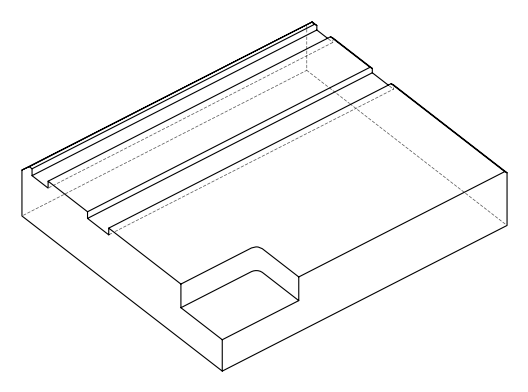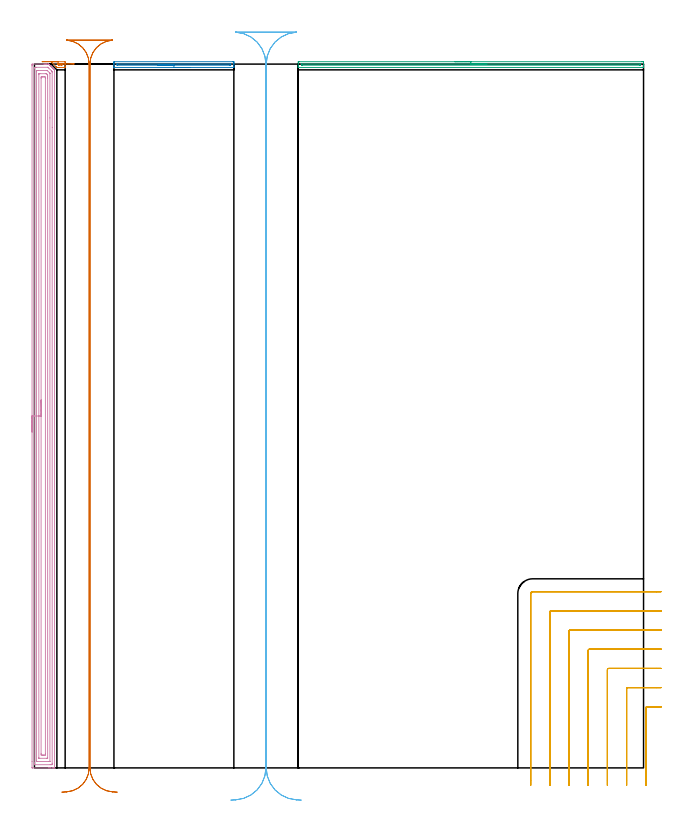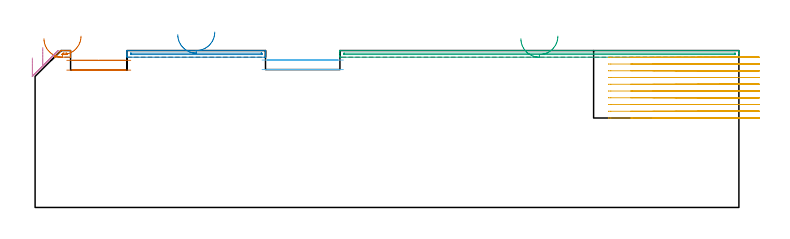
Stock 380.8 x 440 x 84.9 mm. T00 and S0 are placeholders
(PLAN: 7 operations, 3 tool changes, 51.6 min)
(1 AREA_MILL | FG_CHAMFER_SURFACE | UGT0205_001 | 0.26 min | 91 mm3)
(2 AREA_MILL_1 | FG_CHAMFER_SURFACE_1 | UGT0205_001 | 1.35 min | 521 mm3)
(3 AREA_MILL_2 | FG_CHAMFER_SURFACE_2 | UGT0205_001 | 3.61 min | 1410 mm3)
(4 AREA_MILL_3 | FG_CHAMFER_SURFACE_3 | UGT0205_001 | 17.89 min | 43092 mm3)
(5 MILL_CORNER_NOTCH_RECTANGULAR | CORNER_NOTCH_RECTANGULAR | NXT0201_012 | Follow Part, ap 4, ae 75% | 20.2 min | 338468 mm3)
(6 MILL_RECTANGULAR_SLOT | SLOT_RECTANGULAR | UGT0201_019 | Follow Part, ap 10, ae 75% | 4.21 min | 182196 mm3)
(7 MILL_RECTANGULAR_SLOT_1 | SLOT_RECTANGULAR_1 | UGT0201_018 | Follow Part, ap 7.5, ae 75% | 4.05 min | 142243 mm3)
(TOOL UGT0205_001 | Chamfer Mill 20 x 3 x 45 deg. | D20 FL50 Z2)
(TOOL NXT0201_012 | ENDMILL 16mm [2P460-1600-NA 1630] | D16 FL38 Z6)
(TOOL UGT0201_019 | End mill 40 mm | D40 FL63 Z6)
(TOOL UGT0201_018 | End mill 30 mm | D30 FL50 Z4)
(OP 1 AREA_MILL)
G17 G21 G94 G90
T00 M6
G54
G17 G0 G90 X4.8 Y441.5 S1061 M3
G43 Z94.9 H0
Z91.3
G94 G1 X4.838 Z90.428 F250.
X4.952 Z89.563
X5.141 Z88.712
X5.403 Z87.88
X5.737 Z87.074
X6.14 Z86.3
X6.608 Z85.564
X7.14 Z84.872
X7.729 Z84.229
X8.372 Z83.64
X9.064 Z83.108
X9.8 Z82.64
X10.574 Z82.237
X11.38 Z81.903
X12.212 Z81.641
X13.063 Z81.452
X13.928 Z81.338
X14.8 Z81.3
X18.762
X18.967 Y441.497 Z81.303
X19.19 Y441.493 Z81.307
X19.2 Y441.03 Z81.77
Y438.375 Z84.425
X19.19 Y437.907 Z84.893
X18.762 Y437.9 Z84.9
X15.24
X14.359
X14.006 Y437.898 Z84.882
X13.852 Y438.045 Z84.749
X13.607 Y438.292 Z84.505
X13.525 Y438.375 Z84.424
X10.764 Y441.136 Z81.664
X10.544 Y441.356 Z81.442
X10.439 Y441.466 Z81.33
X10.416 Y441.494 Z81.302
X10.533 Y441.5 Z81.3
X10.544
X14.8
X14.805 Y440.084 Z82.716
X15.185 Y440.086 Z82.714
X15.24
X17.001 Y440.085 Z82.715
X17.059 Y440.084 Z82.716
X17.173 Y440.079 Z82.721
X17.191 Y440.042 Z82.758
X17.195 Y440.026 Z82.774
X17.199 Y439.943 Z82.857
X17.196 Y439.6 Z83.2
X17.193 Y439.501 Z83.299
X17.184 Y439.321 Z83.479
X17.001 Y439.316 Z83.484
X16.945 Y439.315 Z83.485
X15.24
X15.183 Y439.316 Z83.484
X15.18 Y439.318 Z83.482
X14.36 Y439.996 Z82.804
X14.307 Y440.045 Z82.755
X14.3 Y440.054 Z82.746
X14.285 Y440.074 Z82.726
X14.36 Y440.081 Z82.72
X14.418 Y440.083 Z82.717
X14.805 Y440.084 Z82.716
X15.677 Y440.087 Z82.751
X16.542 Y440.09 Z82.862
X17.394 Y440.093 Z83.047
X18.227 Y440.096 Z83.307
X19.034 Y440.099 Z83.638
X19.809 Y440.102 Z84.038
X20.547 Y440.104 Z84.504
X21.241 Y440.107 Z85.033
X21.886 Y440.109 Z85.62
X22.478 Y440.111 Z86.261
X23.011 Y440.113 Z86.952
X23.482 Y440.114 Z87.686
X23.888 Y440.116 Z88.458
X24.224 Y440.117 Z89.263
X24.49 Y440.118 Z90.094
X24.681 Z90.945
X24.798 Y440.119 Z91.81
X24.839 Z92.681
G0 Z94.9
M5
M2
(OP 2 AREA_MILL_1)
G17 G21 G94 G90
T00 M6
G54
G17 G0 G90 X97.2 Y437.9 S1061 M3
G43 Z94.9 H0
G94 G1 X97.162 Z94.028 F250.
X97.048 Z93.163
X96.859 Z92.312
X96.597 Z91.48
X96.263 Z90.674
X95.86 Z89.9
X95.392 Z89.164
X94.86 Z88.472
X94.271 Z87.829
X93.628 Z87.239
X92.936 Z86.708
X92.2 Z86.24
X91.426 Z85.837
X90.62 Z85.503
X89.788 Z85.241
X88.936 Z85.052
X88.072 Z84.938
X87.2 Z84.9
X49.825
X49.71 Y437.906 Z84.892
X49.7 Y438.166 Z84.632
Y438.87 Z83.929
Y439.647 Z83.152
Y440.142 Z82.655
Y440.389 Z82.408
Y441.025 Z81.772
Y441.272 Z81.526
X49.702 Y441.491 Z81.305
X50.064 Y441.5 Z81.3
X124.13
X124.336 Y441.499 Z81.301
X124.698 Y441.491 Z81.305
X124.7 Y441.272 Z81.525
Y441.025 Z81.772
Y440.389 Z82.408
Y440.142 Z82.655
Y439.647 Z83.152
Y438.87 Z83.929
Y438.375 Z84.423
Y438.166 Z84.633
X124.69 Y437.906 Z84.892
X124.575 Y437.9 Z84.9
X87.2
Y439.314 Z83.486
X51.993
X51.832 Y439.316 Z83.484
X51.753 Y439.318 Z83.482
X51.719 Y439.321 Z83.479
X51.71 Y439.339 Z83.461
X51.705 Y439.417 Z83.383
X51.701 Y439.604 Z83.196
X51.702 Y439.872 Z82.928
X51.706 Y439.995 Z82.805
X51.711 Y440.08 Z82.72
X51.728 Y440.081 Z82.719
X51.829 Y440.084 Z82.716
X52.033 Y440.086 Z82.714
X122.407
X122.568 Y440.084 Z82.716
X122.647 Y440.082 Z82.718
X122.681 Y440.079 Z82.721
X122.69 Y440.061 Z82.739
X122.694 Y439.983 Z82.817
X122.699 Y439.796 Z83.004
X122.695 Y439.527 Z83.273
X122.69 Y439.354 Z83.446
X122.682 Y439.321 Z83.479
X122.642 Y439.319 Z83.481
X122.545 Y439.316 Z83.484
X122.351 Y439.314 Z83.486
X122.294
X87.2
X86.328 Z83.524
X85.464 Z83.638
X84.612 Z83.826
X83.78 Z84.089
X82.974 Z84.423
X82.2 Z84.825
X81.464 Z85.294
X80.772 Z85.825
X80.129 Z86.415
X79.54 Z87.058
X79.008 Z87.75
X78.54 Z88.486
X78.137 Z89.26
X77.803 Z90.066
X77.541 Z90.898
X77.352 Z91.749
X77.238 Z92.614
X77.2 Z93.486
G0 Z94.9
M5
M2
(OP 3 AREA_MILL_2)
G17 G21 G94 G90
T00 M6
G54
G17 G0 G90 X262.85 Y441.5 S1061 M3
G43 Z94.9 H0
Z91.3
G94 G1 X262.888 Z90.428 F250.
X263.002 Z89.564
X263.191 Z88.712
X263.453 Z87.88
X263.787 Z87.074
X264.19 Z86.3
X264.659 Z85.564
X265.19 Z84.872
X265.779 Z84.229
X266.422 Z83.64
X267.114 Z83.109
X267.85 Z82.64
X268.624 Z82.237
X269.43 Z81.903
X270.262 Z81.641
X271.114 Z81.452
X271.978 Z81.338
X272.85 Z81.3
X379.687
X380.168 Y441.499 Z81.301
X380.644 Y441.494 Z81.302
X380.791 Y441.491 Z81.305
X380.8 Y441.025 Z81.77
Y439.623 Z83.174
Y439.258 Z83.537
Y438.53 Z84.27
Y438.292 Z84.508
Y437.914 Z84.877
X380.793 Y437.903 Z84.888
X380.615 Y437.9 Z84.9
X165.084
X164.908 Y437.903 Z84.888
X164.9 Y437.914 Z84.877
Y438.292 Z84.508
Y438.53 Z84.27
Y439.258 Z83.537
Y440.506 Z82.291
X164.904 Y441.025 Z81.77
X164.909 Y441.491 Z81.305
X165.056 Y441.494 Z81.302
X165.532 Y441.5 Z81.3
X272.85
Y440.086 Z82.714
X378.437 Y440.085 Z82.715
X378.769 Y440.079 Z82.721
X378.79 Y439.971 Z82.829
X378.798 Y439.729 Z83.071
X378.799 Y439.493 Z83.307
Y439.423 Z83.377
X378.796 Y439.368 Z83.432
X378.791 Y439.333 Z83.467
X378.787 Y439.321 Z83.479
X378.323 Y439.314 Z83.486
X167.32 Y439.315 Z83.485
X167.263
X166.931 Y439.321 Z83.479
X166.91 Y439.429 Z83.371
X166.904 Y439.669 Z83.131
X166.91 Y440.057 Z82.743
X166.913 Y440.081 Z82.719
X166.918 Y440.082 Z82.718
X166.942 Y440.084 Z82.716
X166.993 Y440.085 Z82.715
X167.095 Y440.086 Z82.714
X272.85
X273.722 Z82.752
X274.587 Z82.866
X275.438 Z83.055
X276.27 Z83.317
X277.076 Z83.651
X277.85 Z84.054
X278.586 Z84.523
X279.278 Z85.054
X279.921 Z85.643
X280.51 Z86.286
X281.042 Z86.979
X281.51 Z87.714
X281.913 Z88.488
X282.247 Z89.294
X282.509 Z90.126
X282.698 Z90.978
X282.812 Z91.843
X282.85 Z92.714
G0 Z94.9
M5
M2
(OP 4 AREA_MILL_3)
G17 G21 G94 G90
T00 M6
G54
G17 G0 G90 X-1.5 Y210. S1061 M3
G43 Z94.9 H0
Z80.9
G94 G1 Y210.038 Z80.028 F250.
Y210.152 Z79.164
Y210.341 Z78.312
Y210.603 Z77.48
Y210.937 Z76.674
Y211.34 Z75.9
Y211.808 Z75.164
Y212.34 Z74.472
Y212.929 Z73.829
Y213.572 Z73.24
Y214.264 Z72.708
Y215. Z72.24
Y215.774 Z71.837
Y216.58 Z71.503
Y217.412 Z71.241
Y218.264 Z71.052
Y219.128 Z70.938
Y220. Z70.9
Y438.903
X-1.499 Y439.378 Z70.901
X-1.496 Y439.792 Z70.902
X-1.492 Y439.99 Z70.905
X-1.089 Y440. Z71.308
X5.939 Z78.333
X6.474 Z78.871
X6.818 Z79.214
X7.353 Z79.749
X7.696 Z80.091
X8.499 Z80.898
X8.537 Z80.936
X8.891 Y439.999 Z81.288
X8.927 Y439.974 Z81.325
X9.262 Y439.638 Z81.662
X9.453 Y439.448 Z81.85
X9.522 Y439.378 Z81.921
X9.675 Y439.225 Z82.074
X9.746 Y439.155 Z82.143
X9.82 Y439.081 Z82.219
X9.963 Y438.937 Z82.362
X10.039 Y438.863 Z82.435
X10.118 Y438.783 Z82.517
X10.251 Y438.649 Z82.65
X10.332 Y438.57 Z82.728
X10.416 Y438.485 Z82.815
X10.539 Y438.361 Z82.939
X10.625 Y438.277 Z83.021
X10.713 Y438.187 Z83.113
X10.827 Y438.073 Z83.227
X10.918 Y437.984 Z83.314
X11.011 Y437.889 Z83.411
X11.115 Y437.785 Z83.515
X11.211 Y437.691 Z83.607
X11.309 Y437.591 Z83.708
X11.403 Y437.497 Z83.803
X11.503 Y437.398 Z83.899
X12.089 Y436.813 Z84.485
X12.203 Y436.698 Z84.601
X12.338 Y436.561 Z84.735
X12.501 Y436.395 Z84.884
X12.5 Y435.804 Z84.9
Y0.175
X12.498 Y0.01 Z84.889
X12.342 Y0.003 Z84.734
X12.179 Y0. Z84.578
X11.898 Z84.297
X11.211 Z83.605
X9.989 Z82.385
X9.453 Z81.848
X8.842 Z81.238
X-1.301 Z71.097
X-1.358 Y0.001 Z71.039
X-1.492 Y0.01 Z70.906
X-1.499 Y0.145 Z70.899
X-1.5 Y4.049 Z70.9
Y220.
X-0.086 Z72.314
X-0.085 Y437.464 Z72.315
X-0.084 Y437.591 Z72.316
X-0.079 Y437.965 Z72.321
X0.275 Y437.991 Z72.675
X0.668 Y437.996 Z73.068
X1.145 Y438. Z73.545
X8.173 Z80.573
X8.374 Y437.997 Z80.774
X8.424 Y437.994 Z80.824
X8.447 Y437.99 Z80.847
X8.479 Y437.962 Z80.879
X8.575 Y437.872 Z80.975
X8.859 Y437.591 Z81.259
X10.645 Y435.804 Z83.045
X10.969 Y435.473 Z83.369
X11.061 Y435.377 Z83.461
X11.079 Y435.323 Z83.479
X11.081 Y435.229 Z83.481
X11.085 Y435.038 Z83.485
X11.086 Y400.484 Z83.486
X11.085 Y2.537 Z83.485
X11.084 Y2.409 Z83.484
X11.079 Y2.035 Z83.479
X10.725 Y2.009 Z83.125
X10.332 Y2.004 Z82.732
X9.855 Y2. Z82.255
X0.191 Z72.591
X-0.006 Y2.003 Z72.394
X-0.039 Y2.005 Z72.361
X-0.07 Y2.009 Z72.33
X-0.079 Y2.049 Z72.321
X-0.084 Y2.28 Z72.316
X-0.085 Y2.409 Z72.315
X-0.086 Y3.175 Z72.314
Y220.
X1.328 Z73.728
X1.329 Y435.804 Z73.729
X1.331 Y435.915 Z73.731
X1.333 Y435.969 Z73.733
X1.335 Y435.989 Z73.735
X1.36 Y435.994 Z73.76
X1.547 Y435.997 Z73.947
X2.233 Y436. Z74.633
X7.504 Y435.999 Z79.904
X7.696 Y435.996 Z80.096
X7.889 Y435.99 Z80.289
X8.005 Y435.984 Z80.405
X8.068 Y435.926 Z80.468
X8.195 Y435.804 Z80.595
X9.453 Y434.547 Z81.853
X9.583 Y434.414 Z81.983
X9.647 Y434.345 Z82.047
X9.66 Y434.329 Z82.06
X9.664 Y434.3 Z82.064
X9.668 Y434.238 Z82.068
X9.671 Y434.017 Z82.071
Y406.357
Y4.196
X9.669 Y4.085 Z82.069
X9.667 Y4.031 Z82.067
X9.665 Y4.011 Z82.065
X9.64 Y4.006 Z82.04
X9.453 Y4.003 Z81.853
X8.767 Y4. Z81.167
X1.739 Z74.139
X1.547 Y4.003 Z73.947
X1.355 Y4.008 Z73.755
X1.335 Y4.01 Z73.735
X1.333 Y4.025 Z73.733
X1.33 Y4.063 Z73.73
X1.329 Y4.122 Z73.729
Y4.196
X1.328 Y220. Z73.728
X2.743 Z75.143
Y433.693
X2.745 Y433.884 Z75.145
X2.747 Y433.953 Z75.147
X2.749 Y433.985 Z75.149
X2.766 Y433.99 Z75.166
X2.873 Y433.993 Z75.273
X3.304 Y434. Z75.704
X3.32 Z75.72
X6.834 Z79.234
X7.265 Y433.997 Z79.665
X7.481 Y433.992 Z79.881
X7.533 Y433.99 Z79.933
X7.59 Y433.949 Z79.99
X7.696 Y433.847 Z80.096
X8.056 Y433.486 Z80.456
X8.236 Y433.303 Z80.636
X8.25 Y433.123 Z80.65
X8.255 Y432.555 Z80.655
X8.257 Y431.336 Z80.657
Y6.307
X8.255 Y6.116 Z80.655
X8.253 Y6.048 Z80.653
X8.251 Y6.015 Z80.651
X8.234 Y6.01 Z80.634
X8.127 Y6.007 Z80.527
X7.696 Y6. Z80.096
X7.68 Z80.08
X3.287 Z75.687
X2.873 Y6.004 Z75.273
X2.77 Y6.008 Z75.17
X2.75 Y6.01 Z75.15
X2.747 Y6.025 Z75.147
X2.745 Y6.061 Z75.145
X2.743 Y6.141 Z75.143
Y220.
X4.157 Z76.557
Y431.336
X4.158 Y431.361 Z76.558
X4.182 Y431.99 Z76.582
X4.411 Y431.997 Z76.811
X5.061 Y432. Z77.461
X5.287 Z77.687
X5.939 Z78.339
X6.166 Y431.999 Z78.566
X6.818 Y431.99 Z79.218
X6.842 Y431.336 Z79.242
X6.843 Y431.311 Z79.243
Y8.664
X6.842 Y8.639 Z79.242
X6.818 Y8.01 Z79.218
X6.589 Y8.003 Z78.989
X5.939 Y8. Z78.339
X5.713 Z78.113
X5.061 Z77.461
X4.834 Y8.001 Z77.234
X4.182 Y8.01 Z76.582
X4.158 Y8.664 Z76.558
X4.157 Y8.689 Z76.557
Y220.
Y220.872 Z76.595
Y221.736 Z76.709
Y222.588 Z76.898
Y223.42 Z77.16
Y224.226 Z77.494
Y225. Z77.897
Y225.736 Z78.365
Y226.428 Z78.896
Y227.071 Z79.486
Y227.66 Z80.129
Y228.192 Z80.821
Y228.66 Z81.557
Y229.063 Z82.331
Y229.397 Z83.137
Y229.659 Z83.969
Y229.848 Z84.82
Y229.962 Z85.685
Y230. Z86.557
G0 Z94.9
M5
M2
(OP 5 MILL_CORNER_NOTCH_RECTANGULAR)
G17 G21 G94 G90
T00 M6
G54
G17 G0 G90 X391.8 Y38.2 S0 M3
G43 Z94.9 H1
Z81.25
G94 G1 X388.8 F250.
X382.994 F500.
G3 X382.2 Y37.406 R0.8
G1 Y-7.877
Y-10.877 F250.
G0 Z94.9
X391.8 Y50.2
Z81.25
G1 X388.8
X370.994 F500.
G3 X370.2 Y49.406 R0.8
G1 Y-8.
Y-11. F250.
G0 Z94.9
X391.8 Y62.2
Z81.25
G1 X388.8
X358.995 F500.
G3 X358.2 Y61.405 R0.8
G1 Y-8.
Y-11. F250.
G0 Z94.9
X391.8 Y74.2
Z81.25
G1 X388.8
X346.995 F500.
G3 X346.2 Y73.405 R0.8
G1 Y-8.
Y-11. F250.
G0 Z94.9
X391.8 Y86.2
Z81.25
G1 X388.8
X334.995 F500.
G3 X334.2 Y85.405 R0.8
G1 Y-8.
Y-11. F250.
G0 Z94.9
X391.8 Y98.2
Z81.25
G1 X388.8
X322.996 F500.
G3 X322.2 Y97.404 R0.8
G1 Y-8.
Y-11. F250.
G0 Z94.9
X391.8 Y110.2
Z81.25
G1 X388.8
X311.5 F500.
G3 X310.2 Y108.9 R1.3
G1 Y-8.
Y-11. F250.
G0 Z94.9
X391.8 Y38.2
Z77.6
G1 X388.8
X382.994 F500.
G3 X382.2 Y37.406 R0.8
G1 Y-7.877
Y-10.877 F250.
G0 Z94.9
X391.8 Y50.2
Z77.6
G1 X388.8
X370.994 F500.
G3 X370.2 Y49.406 R0.8
G1 Y-8.
Y-11. F250.
G0 Z94.9
X391.8 Y62.2
Z77.6
G1 X388.8
X358.995 F500.
G3 X358.2 Y61.405 R0.8
G1 Y-8.
Y-11. F250.
G0 Z94.9
X391.8 Y74.2
Z77.6
G1 X388.8
X346.995 F500.
G3 X346.2 Y73.405 R0.8
G1 Y-8.
Y-11. F250.
G0 Z94.9
X391.8 Y86.2
Z77.6
G1 X388.8
X334.995 F500.
G3 X334.2 Y85.405 R0.8
G1 Y-8.
Y-11. F250.
G0 Z94.9
X391.8 Y98.2
Z77.6
G1 X388.8
X322.996 F500.
G3 X322.2 Y97.404 R0.8
G1 Y-8.
Y-11. F250.
G0 Z94.9
X391.8 Y110.2
Z77.6
G1 X388.8
X311.5 F500.
G3 X310.2 Y108.9 R1.3
G1 Y-8.
Y-11. F250.
G0 Z94.9
X391.8 Y38.2
Z73.95
G1 X388.8
X382.994 F500.
G3 X382.2 Y37.406 R0.8
G1 Y-7.877
Y-10.877 F250.
G0 Z94.9
X391.8 Y50.2
Z73.95
G1 X388.8
X370.994 F500.
G3 X370.2 Y49.406 R0.8
G1 Y-8.
Y-11. F250.
G0 Z94.9
X391.8 Y62.2
Z73.95
G1 X388.8
X358.995 F500.
G3 X358.2 Y61.405 R0.8
G1 Y-8.
Y-11. F250.
G0 Z94.9
X391.8 Y74.2
Z73.95
G1 X388.8
X346.995 F500.
G3 X346.2 Y73.405 R0.8
G1 Y-8.
Y-11. F250.
G0 Z94.9
X391.8 Y86.2
Z73.95
G1 X388.8
X334.995 F500.
G3 X334.2 Y85.405 R0.8
G1 Y-8.
Y-11. F250.
G0 Z94.9
X391.8 Y98.2
Z73.95
G1 X388.8
X322.996 F500.
G3 X322.2 Y97.404 R0.8
G1 Y-8.
Y-11. F250.
G0 Z94.9
X391.8 Y110.2
Z73.95
G1 X388.8
X311.5 F500.
G3 X310.2 Y108.9 R1.3
G1 Y-8.
Y-11. F250.
G0 Z94.9
X391.8 Y38.2
Z70.3
G1 X388.8
X382.994 F500.
G3 X382.2 Y37.406 R0.8
G1 Y-7.877
Y-10.877 F250.
G0 Z94.9
X391.8 Y50.2
Z70.3
G1 X388.8
X370.994 F500.
G3 X370.2 Y49.406 R0.8
G1 Y-8.
Y-11. F250.
G0 Z94.9
X391.8 Y62.2
Z70.3
G1 X388.8
X358.995 F500.
G3 X358.2 Y61.405 R0.8
G1 Y-8.
Y-11. F250.
G0 Z94.9
X391.8 Y74.2
Z70.3
G1 X388.8
X346.995 F500.
G3 X346.2 Y73.405 R0.8
G1 Y-8.
Y-11. F250.
G0 Z94.9
X391.8 Y86.2
Z70.3
G1 X388.8
X334.995 F500.
G3 X334.2 Y85.405 R0.8
G1 Y-8.
Y-11. F250.
G0 Z94.9
X391.8 Y98.2
Z70.3
G1 X388.8
X322.996 F500.
G3 X322.2 Y97.404 R0.8
G1 Y-8.
Y-11. F250.
G0 Z94.9
X391.8 Y110.2
Z70.3
G1 X388.8
X311.5 F500.
G3 X310.2 Y108.9 R1.3
G1 Y-8.
Y-11. F250.
G0 Z94.9
X391.8 Y38.2
Z66.65
G1 X388.8
X382.994 F500.
G3 X382.2 Y37.406 R0.8
G1 Y-7.877
Y-10.877 F250.
G0 Z94.9
X391.8 Y50.2
Z66.65
G1 X388.8
X370.994 F500.
G3 X370.2 Y49.406 R0.8
G1 Y-8.
Y-11. F250.
G0 Z94.9
X391.8 Y62.2
Z66.65
G1 X388.8
X358.995 F500.
G3 X358.2 Y61.405 R0.8
G1 Y-8.
Y-11. F250.
G0 Z94.9
X391.8 Y74.2
Z66.65
G1 X388.8
X346.995 F500.
G3 X346.2 Y73.405 R0.8
G1 Y-8.
Y-11. F250.
G0 Z94.9
X391.8 Y86.2
Z66.65
G1 X388.8
X334.995 F500.
G3 X334.2 Y85.405 R0.8
G1 Y-8.
Y-11. F250.
G0 Z94.9
X391.8 Y98.2
Z66.65
G1 X388.8
X322.996 F500.
G3 X322.2 Y97.404 R0.8
G1 Y-8.
Y-11. F250.
G0 Z94.9
X391.8 Y110.2
Z66.65
G1 X388.8
X311.5 F500.
G3 X310.2 Y108.9 R1.3
G1 Y-8.
Y-11. F250.
G0 Z94.9
X391.8 Y38.2
Z63.
G1 X388.8
X382.994 F500.
G3 X382.2 Y37.406 R0.8
G1 Y-7.877
Y-10.877 F250.
G0 Z94.9
X391.8 Y50.2
Z63.
G1 X388.8
X370.994 F500.
G3 X370.2 Y49.406 R0.8
G1 Y-8.
Y-11. F250.
G0 Z94.9
X391.8 Y62.2
Z63.
G1 X388.8
X358.995 F500.
G3 X358.2 Y61.405 R0.8
G1 Y-8.
Y-11. F250.
G0 Z94.9
X391.8 Y74.2
Z63.
G1 X388.8
X346.995 F500.
G3 X346.2 Y73.405 R0.8
G1 Y-8.
Y-11. F250.
G0 Z94.9
X391.8 Y86.2
Z63.
G1 X388.8
X334.995 F500.
G3 X334.2 Y85.405 R0.8
G1 Y-8.
Y-11. F250.
G0 Z94.9
X391.8 Y98.2
Z63.
G1 X388.8
X322.996 F500.
G3 X322.2 Y97.404 R0.8
G1 Y-8.
Y-11. F250.
G0 Z94.9
X391.8 Y110.2
Z63.
G1 X388.8
X311.5 F500.
G3 X310.2 Y108.9 R1.3
G1 Y-8.
Y-11. F250.
G0 Z94.9
X391.8 Y38.2
Z59.35
G1 X388.8
X382.994 F500.
G3 X382.2 Y37.406 R0.8
G1 Y-7.877
Y-10.877 F250.
G0 Z94.9
X391.8 Y50.2
Z59.35
G1 X388.8
X370.994 F500.
G3 X370.2 Y49.406 R0.8
G1 Y-8.
Y-11. F250.
G0 Z94.9
X391.8 Y62.2
Z59.35
G1 X388.8
X358.995 F500.
G3 X358.2 Y61.405 R0.8
G1 Y-8.
Y-11. F250.
G0 Z94.9
X391.8 Y74.2
Z59.35
G1 X388.8
X346.995 F500.
G3 X346.2 Y73.405 R0.8
G1 Y-8.
Y-11. F250.
G0 Z94.9
X391.8 Y86.2
Z59.35
G1 X388.8
X334.995 F500.
G3 X334.2 Y85.405 R0.8
G1 Y-8.
Y-11. F250.
G0 Z94.9
X391.8 Y98.2
Z59.35
G1 X388.8
X322.996 F500.
G3 X322.2 Y97.404 R0.8
G1 Y-8.
Y-11. F250.
G0 Z94.9
X391.8 Y110.2
Z59.35
G1 X388.8
X311.5 F500.
G3 X310.2 Y108.9 R1.3
G1 Y-8.
Y-11. F250.
G0 Z94.9
X391.8 Y38.2
Z55.7
G1 X388.8
X382.994 F500.
G3 X382.2 Y37.406 R0.8
G1 Y-7.877
Y-10.877 F250.
G0 Z94.9
X391.8 Y50.2
Z55.7
G1 X388.8
X370.994 F500.
G3 X370.2 Y49.406 R0.8
G1 Y-8.
Y-11. F250.
G0 Z94.9
X391.8 Y62.2
Z55.7
G1 X388.8
X358.995 F500.
G3 X358.2 Y61.405 R0.8
G1 Y-8.
Y-11. F250.
G0 Z94.9
X391.8 Y74.2
Z55.7
G1 X388.8
X346.995 F500.
G3 X346.2 Y73.405 R0.8
G1 Y-8.
Y-11. F250.
G0 Z94.9
X391.8 Y86.2
Z55.7
G1 X388.8
X334.995 F500.
G3 X334.2 Y85.405 R0.8
G1 Y-8.
Y-11. F250.
G0 Z94.9
X391.8 Y98.2
Z55.7
G1 X388.8
X322.996 F500.
G3 X322.2 Y97.404 R0.8
G1 Y-8.
Y-11. F250.
G0 Z94.9
X391.8 Y110.2
Z55.7
G1 X388.8
X311.5 F500.
G3 X310.2 Y108.9 R1.3
G1 Y-8.
Y-11. F250.
G0 Z94.9
X391.8 Y38.2
Z52.05
G1 X388.8
X382.994 F500.
G3 X382.2 Y37.406 R0.8
G1 Y-7.877
Y-10.877 F250.
G0 Z94.9
X391.8 Y50.2
Z52.05
G1 X388.8
X370.994 F500.
G3 X370.2 Y49.406 R0.8
G1 Y-8.
Y-11. F250.
G0 Z94.9
X391.8 Y62.2
Z52.05
G1 X388.8
X358.995 F500.
G3 X358.2 Y61.405 R0.8
G1 Y-8.
Y-11. F250.
G0 Z94.9
X391.8 Y74.2
Z52.05
G1 X388.8
X346.995 F500.
G3 X346.2 Y73.405 R0.8
G1 Y-8.
Y-11. F250.
G0 Z94.9
X391.8 Y86.2
Z52.05
G1 X388.8
X334.995 F500.
G3 X334.2 Y85.405 R0.8
G1 Y-8.
Y-11. F250.
G0 Z94.9
X391.8 Y98.2
Z52.05
G1 X388.8
X322.996 F500.
G3 X322.2 Y97.404 R0.8
G1 Y-8.
Y-11. F250.
G0 Z94.9
X391.8 Y110.2
Z52.05
G1 X388.8
X311.5 F500.
G3 X310.2 Y108.9 R1.3
G1 Y-8.
Y-11. F250.
G0 Z94.9
X391.8 Y38.2
Z48.4
G1 X388.8
X382.994 F500.
G3 X382.2 Y37.406 R0.8
G1 Y-7.877
Y-10.877 F250.
G0 Z94.9
X391.8 Y50.2
Z48.4
G1 X388.8
X370.994 F500.
G3 X370.2 Y49.406 R0.8
G1 Y-8.
Y-11. F250.
G0 Z94.9
X391.8 Y62.2
Z48.4
G1 X388.8
X358.995 F500.
G3 X358.2 Y61.405 R0.8
G1 Y-8.
Y-11. F250.
G0 Z94.9
X391.8 Y74.2
Z48.4
G1 X388.8
X346.995 F500.
G3 X346.2 Y73.405 R0.8
G1 Y-8.
Y-11. F250.
G0 Z94.9
X391.8 Y86.2
Z48.4
G1 X388.8
X334.995 F500.
G3 X334.2 Y85.405 R0.8
G1 Y-8.
Y-11. F250.
G0 Z94.9
X391.8 Y98.2
Z48.4
G1 X388.8
X322.996 F500.
G3 X322.2 Y97.404 R0.8
G1 Y-8.
Y-11. F250.
G0 Z94.9
X391.8 Y110.2
Z48.4
G1 X388.8
X311.5 F500.
G3 X310.2 Y108.9 R1.3
G1 Y-8.
Y-11. F250.
G0 Z94.9
M5
M2
(OP 6 MILL_RECTANGULAR_SLOT)
G17 G21 G94 G90
T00 M6
G54
G17 G0 G90 X166.8 Y-20.134 S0 M3
G43 Z94.9 H0
Z79.75
G94 G1 X163.805 Y-19.97 F250.
G2 X144.9 Y0. R20. F500.
G1 Y440.
G2 X163.805 Y459.97 R20.
G1 Y460.
X125.795
Y459.97
G2 X144.7 Y440. R20.
G1 Y0.
G2 X125.795 Y-19.97 R20.
G1 X122.8 Y-20.134 F250.
G0 X166.8 Z74.6
G1 X163.805 Y-19.97
G2 X144.9 Y0. R20. F500.
G1 Y440.
G2 X163.805 Y459.97 R20.
G1 Y460.
X125.795
Y459.97
G2 X144.7 Y440. R20.
G1 Y0.
G2 X125.795 Y-19.97 R20.
G1 X122.8 Y-20.134 F250.
G0 Z94.9
M5
M2
(OP 7 MILL_RECTANGULAR_SLOT_1)
G17 G21 G94 G90
T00 M6
G54
G17 G0 G90 X51.746 Y-15.16 S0 M3
G43 Z94.9 H0
Z79.6
G94 G1 X48.752 Y-14.97 F250.
G2 X34.7 Y0. R15. F500.
G1 Y440.
G2 X48.752 Y454.97 R15.
G1 Y455.
X20.148
Y454.97
G2 X34.2 Y440. R15.
G1 Y0.
G2 X20.148 Y-14.97 R15.
G1 X17.154 Y-15.16 F250.
G0 X51.746 Z74.3
G1 X48.752 Y-14.97
G2 X34.7 Y0. R15. F500.
G1 Y440.
G2 X48.752 Y454.97 R15.
G1 Y455.
X20.148
Y454.97
G2 X34.2 Y440. R15.
G1 Y0.
G2 X20.148 Y-14.97 R15.
G1 X17.154 Y-15.16 F250.
G0 Z94.9
M5
M2
